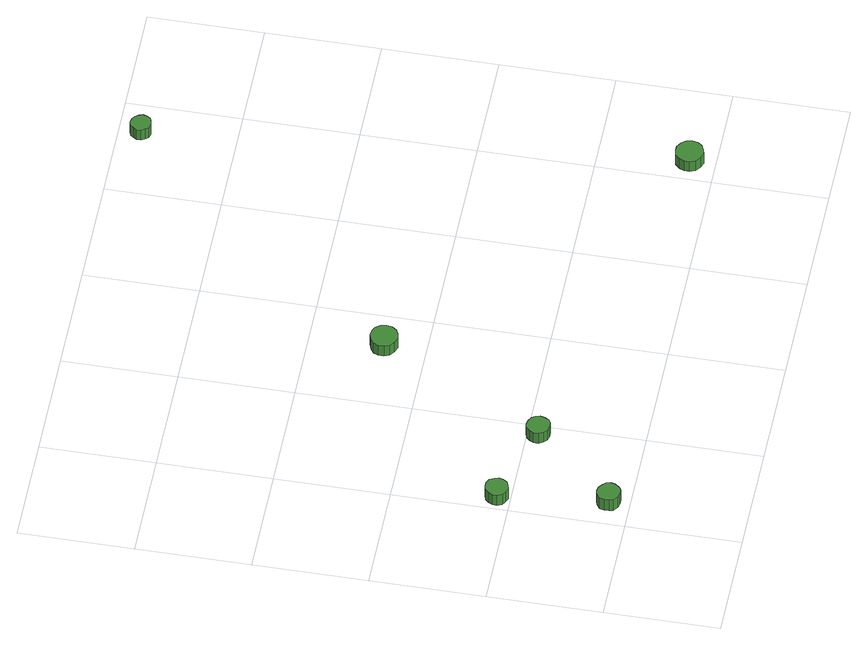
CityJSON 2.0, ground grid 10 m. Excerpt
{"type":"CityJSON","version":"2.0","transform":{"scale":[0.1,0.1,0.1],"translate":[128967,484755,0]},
"CityObjects":{
"tree1":{"type":"SolitaryVegetationObject","attributes":{"function":"something"},"geometry":[{"type":"MultiSurface","lod":"1","boundaries":[[[0,1,2,3,4,5,6,7,8,9,10,11,12,13,14]],[[15,16,17,18,19,20,21,22,23,24,25,26,27,28,29]],[[0,29,28,1]],[[1,28,27,2]],[[2,27,26,3]],[[3,26,25,4]],[[4,25,24,5]],[[5,24,23,6]],[[6,23,22,7]],[[7,22,21,8]],[[8,21,20,9]],[[9,20,19,10]],[[10,19,18,11]],[[11,18,17,12]],[[12,17,16,13]],[[13,16,15,14]],[[14,15,29,0]]]}]},
"tree2":{"type":"SolitaryVegetationObject","attributes":{"function":"something"},"geometry":[{"type":"MultiSurface","lod":"1","boundaries":[[[30,31,32,33,34,35,36,37,38,39,40,41,42,43,44]],[[45,46,47,48,49,50,51,52,53,54,55,56,57,58,59]],[[30,59,58,31]],[[31,58,57,32]],[[32,57,56,33]],[[33,56,55,34]],[[34,55,54,35]],[[35,54,53,36]],[[36,53,52,37]],[[37,52,51,38]],[[38,51,50,39]],[[39,50,49,40]],[[40,49,48,41]],[[41,48,47,42]],[[42,47,46,43]],[[43,46,45,44]],[[44,45,59,30]]]}]},
"tree3":{"type":"SolitaryVegetationObject","attributes":{"function":"something"},"geometry":[{"type":"MultiSurface","lod":"1","boundaries":[[[60,61,62,63,64,65,66,67,68,69,70,71,72,73,74]],[[75,76,77,78,79,80,81,82,83,84,85,86,87,88,89]],[[60,89,88,61]],[[61,88,87,62]],[[62,87,86,63]],[[63,86,85,64]],[[64,85,84,65]],[[65,84,83,66]],[[66,83,82,67]],[[67,82,81,68]],[[68,81,80,69]],[[69,80,79,70]],[[70,79,78,71]],[[71,78,77,72]],[[72,77,76,73]],[[73,76,75,74]],[[74,75,89,60]]]}]},
"tree4":{"type":"SolitaryVegetationObject","attributes":{"function":"something"},"geometry":[{"type":"MultiSurface","lod":"1","boundaries":[[[90,91,92,93,94,95,96,97,98,99,100,101,102,103,104]],[[105,106,107,108,109,110,111,112,113,114,115,116,117,118,119]],[[90,119,118,91]],[[91,118,117,92]],[[92,117,116,93]],[[93,116,115,94]],[[94,115,114,95]],[[95,114,113,96]],[[96,113,112,97]],[[97,112,111,98]],[[98,111,110,99]],[[99,110,109,100]],[[100,109,108,101]],[[101,108,107,102]],[[102,107,106,103]],[[103,106,105,104]],[[104,105,119,90]]]}]},
"tree5":{"type":"SolitaryVegetationObject","attributes":{"function":"something"},"geometry":[{"type":"MultiSurface","lod":"1","boundaries":[[[120,121,122,123,124,125,126,127,128,129,130,131,132,133,134]],[[135,136,137,138,139,140,141,142,143,144,145,146,147,148,149]],[[120,149,148,121]],[[121,148,147,122]],[[122,147,146,123]],[[123,146,145,124]],[[124,145,144,125]],[[125,144,143,126]],[[126,143,142,127]],[[127,142,141,128]],[[128,141,140,129]],[[129,140,139,130]],[[130,139,138,131]],[[131,138,137,132]],[[132,137,136,133]],[[133,136,135,134]],[[134,135,149,120]]]}]},
"tree6":{"type":"SolitaryVegetationObject","attributes":{"function":"something"},"geometry":[{"type":"MultiSurface","lod":"1","boundaries":[[[150,151,152,153,154,155,156,157,158,159,160,161,162,163,164]],[[165,166,167,168,169,170,171,172,173,174,175,176,177,178,179]],[[150,179,178,151]],[[151,178,177,152]],[[152,177,176,153]],[[153,176,175,154]],[[154,175,174,155]],[[155,174,173,156]],[[156,173,172,157]],[[157,172,171,158]],[[158,171,170,159]],[[159,170,169,160]],[[160,169,168,161]],[[161,168,167,162]],[[162,167,166,163]],[[163,166,165,164]],[[164,165,179,150]]]}]}
},
"vertices":[
[36,19,22],[35,23,22],[32,26,22],[29,28,22],[25,29,22],[21,28,22],[17,25,22],[16,21,22],[16,17,22],[17,13,22],[21,10,22],[25,9,22],[29,9,22],[32,11,22],[35,15,22],[35,15,9],[32,11,9],[29,9,9],[25,9,9],[21,10,9],[17,13,9],[16,17,9],[16,21,9],[17,25,9],[21,28,9],[25,29,9],[29,28,9],[32,26,9],[35,23,9],[36,19,9],
[24,112,22],[23,116,22],[21,120,22],[17,122,22],[13,122,22],[9,121,22],[6,118,22],[4,114,22],[4,110,22],[6,106,22],[9,104,22],[13,102,22],[17,103,22],[21,105,22],[23,108,22],[23,108,10],[21,105,10],[17,103,10],[13,102,10],[9,104,10],[6,106,10],[4,110,10],[4,114,10],[6,118,10],[9,121,10],[13,122,10],[17,122,10],[21,120,10],[23,116,10],[24,112,10],
[100,91,22],[99,95,22],[97,98,22],[93,100,22],[89,101,22],[85,100,22],[82,97,22],[80,93,22],[80,89,22],[82,85,22],[85,82,22],[89,81,22],[93,81,22],[97,83,22],[99,87,22],[99,87,10],[97,83,10],[93,81,10],[89,81,10],[85,82,10],[82,85,10],[80,89,10],[80,93,10],[82,97,10],[85,100,10],[89,101,10],[93,100,10],[97,98,10],[99,95,10],[100,91,10],
[175,236,26],[174,241,26],[171,245,26],[167,247,26],[162,248,26],[157,246,26],[153,243,26],[151,239,26],[151,234,26],[153,229,26],[157,226,26],[162,224,26],[167,225,26],[171,227,26],[174,231,26],[174,231,14],[171,227,14],[167,225,14],[162,224,14],[157,226,14],[153,229,14],[151,234,14],[151,239,14],[153,243,14],[157,246,14],[162,248,14],[167,247,14],[171,245,14],[174,241,14],[175,236,14],
[429,22,26],[428,27,26],[425,31,26],[420,34,26],[416,34,26],[411,33,26],[407,29,26],[405,25,26],[405,20,26],[407,15,26],[411,12,26],[416,10,26],[420,11,26],[425,13,26],[428,17,26],[428,17,14],[425,13,14],[420,11,14],[416,10,14],[411,12,14],[407,15,14],[405,20,14],[405,25,14],[407,29,14],[411,33,14],[416,34,14],[420,34,14],[425,31,14],[428,27,14],[429,22,14],
[369,480,32],[368,483,32],[366,486,32],[363,488,32],[359,489,32],[355,488,32],[353,485,32],[351,482,32],[351,478,32],[353,475,32],[355,472,32],[359,471,32],[363,472,32],[366,473,32],[368,476,32],[368,476,20],[366,473,20],[363,472,20],[359,471,20],[355,472,20],[353,475,20],[351,478,20],[351,482,20],[353,485,20],[355,488,20],[359,489,20],[363,488,20],[366,486,20],[368,483,20],[369,480,20]
]}
